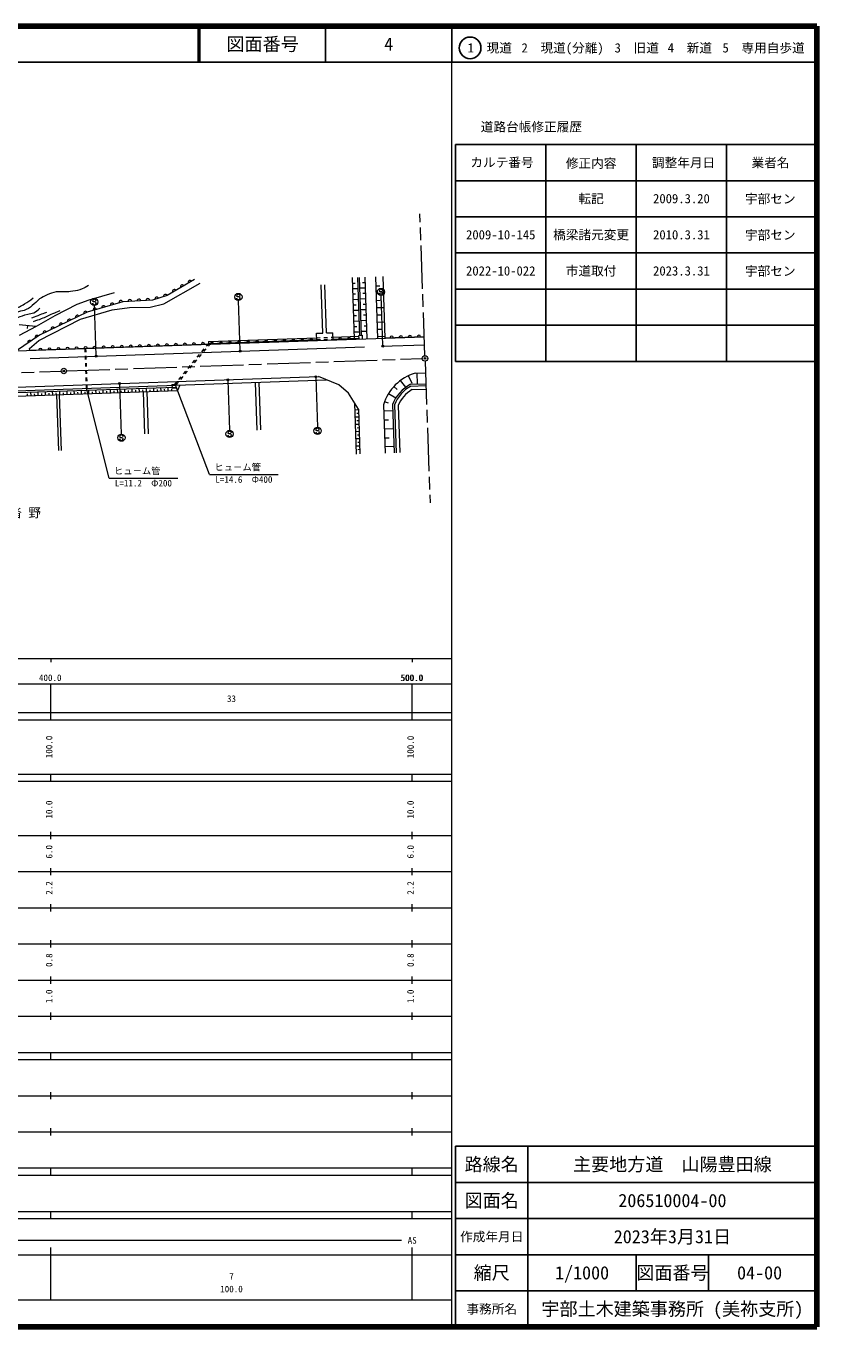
# Model space of a CAD drawing. Units: millimetres, scale not verified. Extents: x 40000 to 680000, y 20000 to 380000.
# Drawn here: x 461149 to 680000, y 20000 to 380000 of the extents above; entities that cross this region are included whole.
import ezdxf
from ezdxf.enums import TextEntityAlignment as Align

# ---------------------------------------------------------------- set-up
doc = ezdxf.new("R2010")
doc.units = ezdxf.units.MM
doc.header["$LTSCALE"] = 1000
doc.header["$PDMODE"] = 32
doc.header["$PDSIZE"] = 500
doc.linetypes.add('CHAIN', pattern=[18.5, 12, -1.5, 3.5, -1.5])
for name, color, linetype, lineweight in [('M-BGD', 7, 'Continuous', 13), ('M-BMK', 2, 'CHAIN', 13), ('M-BMK-SRVR', 3, 'Continuous', 13), ('M-STR-HTXT', 7, 'Continuous', 13), ('M-STR-STRC', 7, 'Continuous', 13), ('M-TTL', 2, 'Continuous', 140), ('M-TTL-BAND', 7, 'Continuous', 13), ('M-TTL-FRAM', 2, 'Continuous', 25), ('M-TTL-LINE', 7, 'Continuous', 25)]:
    doc.layers.add(name, color=color, linetype=linetype, lineweight=lineweight)
doc.layers.add('M-TTL-TXT', color=7, linetype='Continuous')
doc.styles.add('ＭＳ ゴシック', font='')
doc.styles.get('ＭＳ ゴシック').set_extended_font_data('MS Gothic')

msp = doc.modelspace()

# ---------------------------------------------------------------- linework, layer by layer
at = {"layer": 'M-BGD'}
for p, q in [((507801, 309889), (500175, 305397)), ((552039, 293342), (551445, 310375)), ((553503, 294393), (552944, 310427)), ((554003, 294411), (553444, 310444)), ((555537, 293464), (554943, 310497)), ((558535, 293568), (557941, 310601)), ((560534, 293638), (559940, 310671)), ((485575, 306131), (478486, 304174)), ((499318, 303153), (509298, 308805)), ((543278, 295037), (542812, 308390)), ((544277, 295072), (543811, 308425)), ((551498, 308854), (552247, 308880)), ((551550, 307355), (553049, 307407)), ((555048, 307477), (553549, 307425)), ((554996, 308976), (554246, 308950)), ((558029, 308081), (559028, 308116)), ((558099, 306082), (560097, 306152)), ((475225, 302956), (469093, 299825)), ((478486, 304174), (475225, 302956)), ((487972, 303703), (478057, 300779)), ((496107, 304126), (487972, 303703)), ((495536, 302186), (499318, 303153)), ((500175, 305397), (496107, 304126)), ((551603, 305856), (552352, 305882)), ((551655, 304357), (553154, 304409)), ((551707, 302858), (552457, 302884)), ((555153, 304479), (553654, 304426)), ((555100, 305978), (554351, 305952)), ((555205, 302980), (554455, 302953)), ((558168, 304084), (559168, 304119)), ((469093, 299825), (463917, 296867)), ((464670, 292941), (476247, 298866)), ((478057, 300779), (464922, 294423)), ((476247, 298866), (484988, 301493)), ((484988, 301493), (489821, 302081)), ((489821, 302081), (495536, 302186)), ((551759, 301358), (553259, 301411)), ((551812, 299859), (552561, 299886)), ((555257, 301481), (553758, 301428)), ((555310, 299981), (554560, 299955)), ((558238, 302085), (560237, 302155)), ((558308, 300086), (559307, 300121)), ((463917, 296867), (459209, 294405)), ((463846, 296830), (459223, 297325)), ((461535, 297078), (461452, 296306)), ((551864, 298360), (553363, 298413)), ((551916, 296861), (552666, 296887)), ((551969, 295362), (553468, 295414)), ((555362, 298482), (553863, 298430)), ((555467, 295484), (553967, 295432)), ((555414, 296983), (554665, 296957)), ((558378, 298087), (560376, 298157)), ((558447, 296088), (559447, 296123)), ((344137, 286087), (571340, 294015)), ((464922, 294423), (458508, 290078)), ((462149, 290756), (464670, 292941)), ((541599, 292977), (462190, 290207)), ((511631, 292182), (510991, 291413)), ((512166, 292200), (511527, 291432)), ((511613, 292681), (511631, 292182)), ((511631, 292682), (541573, 293727)), ((511631, 292182), (541590, 293227)), ((541529, 294976), (543278, 295037)), ((541599, 292977), (541529, 294976)), ((541573, 293727), (542572, 293762)), ((541590, 293227), (542589, 293262)), ((543571, 293797), (544571, 293832)), ((543589, 293297), (544588, 293332)), ((544277, 295072), (546026, 295133)), ((545570, 293866), (546070, 293884)), ((545588, 293367), (546087, 293384)), ((546096, 293134), (546026, 295133)), ((546070, 293884), (553262, 294135)), ((546087, 293384), (553280, 293635)), ((552039, 293342), (546096, 293134)), ((553254, 294385), (554253, 294420)), ((553288, 293385), (553254, 294385)), ((554288, 293420), (554253, 294420)), ((558517, 294090), (560516, 294159)), ((559472, 291400), (571417, 291816)), ((571340, 294015), (560534, 293638)), ((462190, 290207), (462149, 290756)), ((462316, 288010), (554766, 291235)), ((477426, 290738), (477461, 289739)), ((477496, 288739), (477531, 287740)), ((477626, 290745), (477661, 289746)), ((477696, 288746), (477731, 287747)), ((509073, 289106), (508434, 288337)), ((509609, 289125), (508970, 288356)), ((510352, 290644), (509713, 289875)), ((510888, 290663), (510248, 289894)), ((477566, 286741), (477601, 285741)), ((477636, 284742), (477671, 283742)), ((477766, 286748), (477801, 285748)), ((477836, 284749), (477870, 283749)), ((505238, 284492), (504599, 283723)), ((505774, 284511), (505134, 283742)), ((506516, 286030), (505877, 285261)), ((507052, 286049), (506413, 285280)), ((507795, 287568), (507156, 286799)), ((508331, 287587), (507691, 286818)), ((339965, 275936), (542043, 282987)), ((451080, 278812), (544320, 282066)), ((477705, 282743), (477740, 281744)), ((477905, 282750), (477940, 281751)), ((501529, 280823), (502529, 280858)), ((501529, 280823), (501564, 279823)), ((502681, 281416), (502207, 280846)), ((502529, 280858), (502564, 279858)), ((503216, 281435), (502577, 280666)), ((503959, 282954), (503320, 282185)), ((504495, 282973), (503856, 282204)), ((524572, 281377), (525032, 268192)), ((525571, 281411), (526031, 268227)), ((547709, 280694), (542043, 282987)), ((566197, 280033), (564799, 281928)), ((567494, 282052), (566944, 283212)), ((567953, 281084), (567047, 282995)), ((567535, 280874), (571793, 281023)), ((568786, 283920), (571689, 284021)), ((569441, 280941), (569336, 283939)), ((449179, 278245), (502555, 280108)), ((450010, 277274), (503068, 279125)), ((461548, 277676), (461531, 278176)), ((462548, 277711), (462513, 278711)), ((463547, 277746), (463529, 278246)), ((464546, 277781), (464511, 278780)), ((465546, 277816), (465528, 278316)), ((466545, 277851), (466510, 278850)), ((467544, 277886), (467527, 278385)), ((468544, 277921), (468509, 278920)), ((469543, 277955), (469526, 278455)), ((469576, 277957), (470116, 262507)), ((470316, 277982), (470854, 262567)), ((470543, 277990), (470508, 278990)), ((471542, 278025), (471525, 278525)), ((472541, 278060), (472507, 279059)), ((473541, 278095), (473523, 278595)), ((474540, 278130), (474505, 279129)), ((475540, 278165), (475522, 278664)), ((476539, 278200), (476504, 279199)), ((477538, 278234), (477521, 278734)), ((477775, 280744), (477810, 279745)), ((477975, 280751), (478010, 279752)), ((478538, 278269), (478503, 279269)), ((479537, 278304), (479520, 278804)), ((480537, 278339), (480502, 279338)), ((481536, 278374), (481519, 278874)), ((482535, 278409), (482500, 279408)), ((483535, 278444), (483517, 278943)), ((484534, 278479), (484499, 279478)), ((485534, 278513), (485516, 279013)), ((486533, 278548), (486498, 279548)), ((487532, 278583), (487515, 279083)), ((488532, 278618), (488497, 279617)), ((489531, 278653), (489514, 279153)), ((490530, 278688), (490496, 279687)), ((491530, 278723), (491512, 279222)), ((492529, 278758), (492494, 279757)), ((493529, 278792), (493511, 279292)), ((493563, 278794), (493970, 267108)), ((494528, 278827), (494493, 279827)), ((494562, 278828), (494970, 267143)), ((495527, 278862), (495510, 279362)), ((496527, 278897), (496492, 279896)), ((497526, 278932), (497509, 279432)), ((498526, 278967), (498491, 279966)), ((499525, 279002), (499508, 279501)), ((500524, 279037), (500490, 280036)), ((501524, 279071), (501506, 279571)), ((501564, 279823), (502564, 279858)), ((503669, 280647), (503068, 279125)), ((550351, 278400), (547709, 280694)), ((553111, 273958), (550351, 278400)), ((563442, 277031), (561434, 278261)), ((563807, 279461), (562939, 280257)), ((567669, 280379), (571811, 280523)), ((567946, 279388), (571846, 279524)), ((552051, 275664), (552543, 261554)), ((553117, 273770), (552118, 273735)), ((553111, 273958), (553542, 261589)), ((560071, 275217), (560538, 261833)), ((560130, 273522), (562629, 273609)), ((561442, 275602), (560339, 276013)), ((562571, 275259), (563037, 261920)), ((563075, 275174), (563536, 261938)), ((564081, 274996), (564536, 261972)), ((553187, 271771), (552188, 271736)), ((553152, 272770), (552653, 272753)), ((553222, 270771), (552722, 270754)), ((560218, 271024), (561467, 271067)), ((553257, 269772), (552258, 269737)), ((553327, 267773), (552327, 267738)), ((553292, 268773), (552792, 268755)), ((553362, 266774), (552862, 266756)), ((560305, 268525), (562803, 268612)), ((553396, 265774), (552397, 265740)), ((553466, 263776), (552467, 263741)), ((553431, 264775), (552932, 264758)), ((560392, 266027), (561641, 266070)), ((562978, 263615), (560479, 263528)), ((553501, 262776), (553001, 262759))]:
    msp.add_line(p, q, dxfattribs=at)
for centre, radius, start, end in [((506509, 309128), 500, 30.49336, 210.49336), ((502200, 306590), 500, 30.49336, 210.49336), ((504355, 307859), 500, 30.49336, 210.49336), ((482608, 302121), 500, 16.4293, 196.4293), ((485006, 302828), 500, 16.4293, 196.4293), ((487404, 303535), 500, 16.4293, 196.4293), ((489877, 303802), 500, 2.98146, 182.98146), ((492374, 303932), 500, 2.98146, 182.98146), ((494870, 304062), 500, 2.98146, 182.98146), ((497311, 304503), 500, 17.35402, 197.35402), ((499697, 305248), 500, 17.35402, 197.35402), ((473106, 298383), 500, 25.82099, 205.82099), ((475357, 299472), 500, 25.82099, 205.82099), ((477607, 300561), 500, 25.82099, 205.82099), ((480210, 301414), 500, 16.4293, 196.4293), ((466355, 295117), 500, 25.82099, 205.82099), ((468605, 296206), 500, 25.82099, 205.82099), ((470856, 297295), 500, 25.82099, 205.82099), ((462100, 292512), 500, 34.11472, 214.11472), ((464170, 293914), 500, 34.11472, 214.11472), ((490130, 291181), 500, 1.99845, 181.99845), ((492629, 291269), 500, 1.99845, 181.99845), ((495127, 291356), 500, 1.99845, 181.99845), ((497625, 291443), 500, 1.99845, 181.99845), ((500124, 291530), 500, 1.99845, 181.99845), ((502622, 291617), 500, 1.99845, 181.99845), ((505121, 291705), 500, 1.99845, 181.99845), ((507619, 291792), 500, 1.99845, 181.99845), ((510118, 291879), 500, 1.99845, 181.99845), ((512616, 291966), 500, 1.99845, 181.99845), ((515115, 292053), 500, 1.99845, 181.99845), ((517613, 292140), 500, 1.99845, 181.99845), ((520112, 292228), 500, 1.99845, 181.99845), ((522610, 292315), 500, 1.99845, 181.99845), ((525109, 292402), 500, 1.99845, 181.99845), ((527607, 292489), 500, 1.99845, 181.99845), ((530106, 292576), 500, 1.99845, 181.99845), ((532604, 292663), 500, 1.99845, 181.99845), ((535103, 292751), 500, 1.99845, 181.99845), ((537601, 292838), 500, 1.99845, 181.99845), ((540100, 292925), 500, 1.99845, 181.99845), ((548042, 293202), 500, 1.99845, 181.99845), ((550540, 293289), 500, 1.99845, 181.99845), ((562346, 293701), 500, 1.99845, 181.99845), ((564844, 293788), 500, 1.99845, 181.99845), ((567343, 293876), 500, 1.99845, 181.99845), ((569841, 293963), 500, 1.99845, 181.99845), ((465145, 290310), 500, 1.99845, 181.99845), ((467644, 290397), 500, 1.99845, 181.99845), ((470142, 290484), 500, 1.99845, 181.99845), ((472641, 290571), 500, 1.99845, 181.99845), ((475139, 290658), 500, 1.99845, 181.99845), ((477638, 290746), 500, 1.99845, 181.99845), ((480136, 290833), 500, 1.99845, 181.99845), ((482635, 290920), 500, 1.99845, 181.99845), ((485133, 291007), 500, 1.99845, 181.99845), ((487632, 291094), 500, 1.99845, 181.99845), ((572514, 271471), 12995, 106.6706, 163.24511), ((572514, 271471), 10640, 117.90211, 159.14637), ((572514, 271471), 10140, 118.54446, 158.58195), ((572514, 271471), 9140, 119.98701, 157.31506)]:
    msp.add_arc(centre, radius, start, end, dxfattribs=at)
for points, knots in [([(478465, 308184), (477691, 307702), (477411, 307552), (476686, 307254), (475722, 306859), (475127, 306773), (474099, 306607), (473222, 306466), (472721, 306445), (471835, 306405), (470935, 306365), (470420, 306538), (469530, 306405), (468498, 306251), (467943, 306008), (466983, 305597), (466138, 305235), (465671, 304996), (464921, 304465), (464274, 304006), (464049, 303581), (463425, 303090), (462579, 302423), (462140, 301965), (461161, 301513), (460403, 301163), (459893, 301207), (459099, 300947), (458444, 300733), (458221, 300650), (457442, 300341)], [0, 0, 0, 0, 1, 1, 1, 2, 2, 2, 3, 3, 3, 4, 4, 4, 5, 5, 5, 6, 6, 6, 7, 7, 7, 8, 8, 8, 9, 9, 9, 10, 10, 10, 10]), ([(455501, 301150), (456605, 301331), (456978, 301414), (457887, 301716), (459053, 302103), (459656, 302469), (460717, 303090), (461707, 303670), (462050, 303923), (463142, 304748)], [0, 0, 0, 0, 1, 1, 1, 2, 2, 2, 3, 3, 3, 3]), ([(458620, 299223), (460011, 299775), (460418, 299968), (461619, 300286), (462260, 300455), (462659, 300414), (463273, 300663), (464039, 300975), (464319, 301269), (464997, 301892)], [0, 0, 0, 0, 1, 1, 1, 2, 2, 2, 3, 3, 3, 3]), ([(466816, 300758), (465939, 300408), (465710, 300319), (464997, 300049), (464080, 299703), (463781, 299601), (462635, 299199)], [0, 0, 0, 0, 1, 1, 1, 2, 2, 2, 2]), ([(463202, 298278), (464264, 298606), (464565, 298711), (465422, 299034), (466679, 299507), (467331, 299895), (468564, 300427), (469365, 300773), (469620, 300882), (470619, 301301)], [0, 0, 0, 0, 1, 1, 1, 2, 2, 2, 3, 3, 3, 3])]:
    msp.add_open_spline(points, degree=3, knots=knots, dxfattribs=at)
at = {"layer": 'M-BMK'}
for p, q in [((571523, 288768), (570154, 327994)), ((372421, 281070), (470861, 284505)), ((472360, 284558), (570800, 287993)), ((571575, 287269), (572944, 248043))]:
    msp.add_line(p, q, dxfattribs=at)
at = {"layer": 'M-BMK-SRVR'}
for centre in [(571549, 288019), (471611, 284532)]:
    msp.add_circle(centre, 750, dxfattribs=at)
for p in [(571549, 288019), (571549, 288019), (571549, 288019), (471611, 284532)]:
    msp.add_point(p, dxfattribs=at)
at = {"layer": 'M-STR-HTXT'}
for p, q in [((511934, 255938), (502444, 280855)), ((484130, 254911), (477902, 279748)), ((511934, 255938), (530934, 255938)), ((484130, 254911), (503130, 254911))]:
    msp.add_line(p, q, dxfattribs=at)
at = {"layer": 'M-STR-STRC'}
for p, q in [((558959, 306545), (558859, 306663)), ((559204, 306406), (558959, 306545)), ((559504, 306404), (559204, 306406)), ((559750, 306292), (559504, 306404)), ((559855, 306155), (559750, 306292)), ((479637, 303777), (479538, 303895)), ((479882, 303638), (479637, 303777)), ((480183, 303636), (479882, 303638)), ((480550, 288796), (480067, 302637)), ((480428, 303524), (480183, 303636)), ((480534, 303388), (480428, 303524)), ((519518, 305169), (519419, 305287)), ((519763, 305030), (519518, 305169)), ((520064, 305027), (519763, 305030)), ((520431, 290187), (519948, 304029)), ((520309, 304915), (520064, 305027)), ((520415, 304779), (520309, 304915)), ((559872, 291564), (559389, 305405)), ((487027, 280917), (487510, 267075)), ((516956, 281961), (517439, 268120)), ((541301, 282811), (541783, 268969)), ((517079, 267261), (516979, 267379)), ((517324, 267122), (517079, 267261)), ((517624, 267119), (517324, 267122)), ((517870, 267007), (517624, 267119)), ((517975, 266871), (517870, 267007)), ((541423, 268110), (541324, 268228)), ((541668, 267971), (541423, 268110)), ((541969, 267969), (541668, 267971)), ((542214, 267857), (541969, 267969)), ((542320, 267721), (542214, 267857)), ((487149, 266216), (487050, 266335)), ((487394, 266077), (487149, 266216)), ((487695, 266075), (487394, 266077)), ((487940, 265963), (487695, 266075)), ((488046, 265827), (487940, 265963))]:
    msp.add_line(p, q, dxfattribs=at)
for centre, radius in [((519913, 305028), 1000), ((559354, 306405), 1000), ((480033, 303637), 1000), ((480556, 288646), 150), ((480556, 288646), 120), ((480556, 288646), 90), ((480556, 288646), 60), ((480556, 288646), 30), ((520437, 290038), 150), ((520437, 290038), 120), ((520437, 290038), 90), ((520437, 290038), 60), ((520437, 290038), 30), ((559877, 291414), 150), ((559877, 291414), 120), ((559877, 291414), 90), ((559877, 291414), 60), ((559877, 291414), 30), ((487022, 281067), 150), ((487022, 281067), 120), ((487022, 281067), 90), ((487022, 281067), 60), ((487022, 281067), 30), ((516951, 282111), 150), ((516951, 282111), 120), ((516951, 282111), 90), ((516951, 282111), 60), ((516951, 282111), 30), ((541295, 282961), 150), ((541295, 282961), 120), ((541295, 282961), 90), ((541295, 282961), 60), ((541295, 282961), 30), ((487545, 266076), 1000), ((517474, 267120), 1000), ((541818, 267970), 1000)]:
    msp.add_circle(centre, radius, dxfattribs=at)
for centre, start, end in [((559355, 306159), 179.55488, 359.55488), ((559359, 306659), 359.55488, 179.55488), ((480034, 303392), 179.55488, 359.55488), ((480038, 303892), 359.55488, 179.55488), ((519915, 304783), 179.55488, 359.55488), ((519919, 305283), 359.55488, 179.55488), ((487550, 266331), 359.55488, 179.55488), ((517475, 266875), 179.55488, 359.55488), ((517479, 267375), 359.55488, 179.55488), ((541820, 267724), 179.55488, 359.55488), ((541824, 268224), 359.55488, 179.55488), ((487546, 265831), 179.55488, 359.55488)]:
    msp.add_arc(centre, 500, start, end, dxfattribs=at)
for p in [(559877, 291414), (480556, 288646), (520437, 290038), (487022, 281067), (516951, 282111), (541295, 282961)]:
    msp.add_point(p, dxfattribs=at)
at = {"layer": 'M-TTL'}
for p, q in [((680000, 380000), (40000, 380000)), ((680000, 20000), (680000, 380000)), ((40000, 20000), (680000, 20000))]:
    msp.add_line(p, q, dxfattribs=at)
at = {"layer": 'M-TTL-BAND'}
for p, q in [((579000, 20000), (579000, 370000)), ((40000, 205000), (579000, 205000)), ((468000, 205000), (468000, 204000)), ((568000, 205000), (568000, 204000)), ((68000, 198000), (579000, 198000)), ((468000, 188000), (468000, 198000)), ((568000, 188000), (568000, 198000)), ((40000, 190000), (579000, 190000)), ((40000, 188000), (579000, 188000)), ((40000, 173000), (579000, 173000)), ((468000, 171000), (468000, 173000)), ((568000, 171000), (568000, 173000)), ((40000, 171000), (579000, 171000)), ((40000, 156000), (579000, 156000)), ((468000, 155000), (468000, 157000)), ((568000, 155000), (568000, 157000)), ((46000, 146000), (579000, 146000)), ((468000, 145000), (468000, 147000)), ((568000, 145000), (568000, 147000)), ((468000, 135000), (468000, 137000)), ((568000, 135000), (568000, 137000)), ((52000, 136000), (579000, 136000)), ((46000, 126000), (579000, 126000)), ((468000, 125000), (468000, 127000)), ((568000, 125000), (568000, 127000)), ((52000, 116000), (579000, 116000)), ((468000, 115000), (468000, 117000)), ((568000, 115000), (568000, 117000)), ((46000, 106000), (579000, 106000)), ((468000, 105000), (468000, 107000)), ((568000, 105000), (568000, 107000)), ((40000, 96000), (579000, 96000)), ((40000, 94000), (579000, 94000)), ((468000, 94000), (468000, 96000)), ((568000, 94000), (568000, 96000)), ((49000, 84000), (579000, 84000)), ((468000, 83000), (468000, 85000)), ((568000, 83000), (568000, 85000)), ((40000, 74000), (579000, 74000)), ((468000, 73000), (468000, 75000)), ((568000, 73000), (568000, 75000)), ((40000, 64000), (579000, 64000)), ((40000, 62000), (579000, 62000)), ((468000, 62000), (468000, 64000)), ((568000, 62000), (568000, 64000)), ((40000, 52000), (579000, 52000)), ((468000, 50000), (468000, 52000)), ((568000, 50000), (568000, 52000)), ((40000, 50000), (579000, 50000)), ((71000, 44000), (565000, 44000)), ((40000, 40000), (579000, 40000)), ((468000, 27500), (468000, 42000)), ((568000, 27500), (568000, 42000)), ((68000, 27500), (579000, 27500))]:
    msp.add_line(p, q, dxfattribs=at)
at = {"layer": 'M-TTL-FRAM'}
for p, q in [((580000, 347197), (580000, 287197)), ((580000, 347197), (680000, 347197)), ((580000, 287197), (680000, 287197)), ((680000, 70000), (580000, 70000)), ((580000, 70000), (580000, 20000))]:
    msp.add_line(p, q, dxfattribs=at)
at = {"layer": 'M-TTL-LINE'}
for p, q in [((508747, 380000), (508747, 370000)), ((509247, 380000), (509247, 370000)), ((543997, 380000), (543997, 370000)), ((579000, 380000), (579000, 370000)), ((40000, 370000), (680000, 370000)), ((605000, 347197), (605000, 287197)), ((630000, 347197), (630000, 287197)), ((655000, 347197), (655000, 287197)), ((580000, 337197), (680000, 337197)), ((580000, 327197), (680000, 327197)), ((580000, 317197), (680000, 317197)), ((580000, 307197), (680000, 307197)), ((580000, 297197), (680000, 297197)), ((600000, 70000), (600000, 20000)), ((680000, 60000), (580000, 60000)), ((680000, 50000), (580000, 50000)), ((680000, 40000), (580000, 40000)), ((630000, 40000), (630000, 30000)), ((650000, 40000), (650000, 30000)), ((680000, 30000), (580000, 30000))]:
    msp.add_line(p, q, dxfattribs=at)
msp.add_circle((584031, 373958), 3000, dxfattribs=at)

# ---------------------------------------------------------------- texts
at = {"layer": 'M-BGD', "style": 'ＭＳ ゴシック'}
msp.add_text('沓 野', height=2566, dxfattribs=at).set_placement((460905, 243274), align=Align.BOTTOM_CENTER)
at = {"layer": 'M-STR-HTXT', "style": 'ＭＳ ゴシック'}
for p in [(485505, 255411), (513309, 256438)]:
    msp.add_text('ヒュ－ム管', height=1833, dxfattribs=at).set_placement(p, align=Align.BOTTOM_LEFT)
for s, p in [('L=11.2\u3000Φ200', (493630, 254411)), ('L=14.6\u3000Φ400', (521434, 255438))]:
    msp.add_text(s, height=1833, dxfattribs=at).set_placement(p, align=Align.TOP_CENTER)
at = {"layer": 'M-TTL-BAND', "style": 'ＭＳ ゴシック'}
for s, p in [('400.0', (467844, 198195)), ('500.0', (567844, 198195)), ('500.0', (568000, 198195)), ('33', (518000, 192405)), ('AS', (568000, 42500)), ('7', (518000, 32523)), ('100.0', (518000, 29033))]:
    msp.add_text(s, height=1833, dxfattribs=at).set_placement(p, align=Align.BOTTOM_CENTER)
for s, p in [('100.0', (469000, 180500)), ('100.0', (569000, 180500)), ('10.0', (469000, 163174)), ('10.0', (569000, 163174)), ('6.0', (469000, 151500)), ('6.0', (569000, 151500)), ('2.2', (469000, 141500)), ('2.2', (569000, 141500)), ('0.8', (469000, 121500)), ('0.8', (569000, 121500)), ('1.0', (469000, 111500)), ('1.0', (569000, 111500))]:
    msp.add_text(s, height=1833, rotation=90, dxfattribs=at).set_placement(p, align=Align.BOTTOM_CENTER)
at = {"layer": 'M-TTL-TXT', "style": 'ＭＳ ゴシック'}
for s, height, p in [('図面番号', 3666, (526622, 375000)), ('4', 3666, (561497, 375000)), ('1\u3000現道', 2566, (589448, 373958)), ('2\u3000現道(分離)', 2566, (609619, 373958)), ('3\u3000旧道', 2566, (630121, 373958)), ('4\u3000新道', 2566, (644824, 373958)), ('5\u3000専用自歩道', 2566, (665228, 373958)), ('道路台帳修正履歴', 2566, (600968, 352113)), ('カルテ番号', 2566, (592839, 342277)), ('修正内容', 2566, (617509, 342023)), ('調整年月日', 2566, (643089, 342197)), ('業者名', 2566, (667134, 342197)), ('転記', 2566, (617500, 332245)), ('2009.3.20', 2566, (642500, 332245)), ('宇部セン', 2566, (667077, 332189)), ('2009-10-145', 2566, (592500, 322245)), ('橋梁諸元変更', 2566, (617500, 322245)), ('2010.3.31', 2566, (642500, 322245)), ('宇部セン', 2566, (667077, 322189)), ('2022-10-022', 2566, (592500, 312245)), ('市道取付', 2566, (617500, 312245)), ('2023.3.31', 2566, (642500, 312245)), ('宇部セン', 2566, (667077, 312189)), ('路線名', 3666, (590000, 65000)), ('路線名', 3666, (590000, 65000)), ('主要地方道\u3000山陽豊田線', 3666, (640000, 65000)), ('図面名', 3666, (590000, 55000)), ('図面名', 3666, (590000, 55000)), ('206510004-00', 3666, (640000, 55000)), ('2023年3月31日', 3666, (640000, 45000)), ('作成年月日', 2566, (590000, 45000)), ('作成年月日', 2566, (590000, 45000)), ('縮尺', 3666, (590000, 35000)), ('縮尺', 3666, (590000, 35000)), ('1/1000', 3666, (615000, 35000)), ('図面番号', 3666, (640000, 35000)), ('図面番号', 3666, (640000, 35000)), ('04-00', 3666, (664125, 35000)), ('事務所名', 2566, (590000, 25000)), ('事務所名', 2566, (590000, 25000)), ('宇部土木建築事務所 (美祢支所)', 3666, (640000, 25000))]:
    msp.add_text(s, height=height, dxfattribs=at).set_placement(p, align=Align.MIDDLE_CENTER)

doc.saveas('drawing.dxf')
